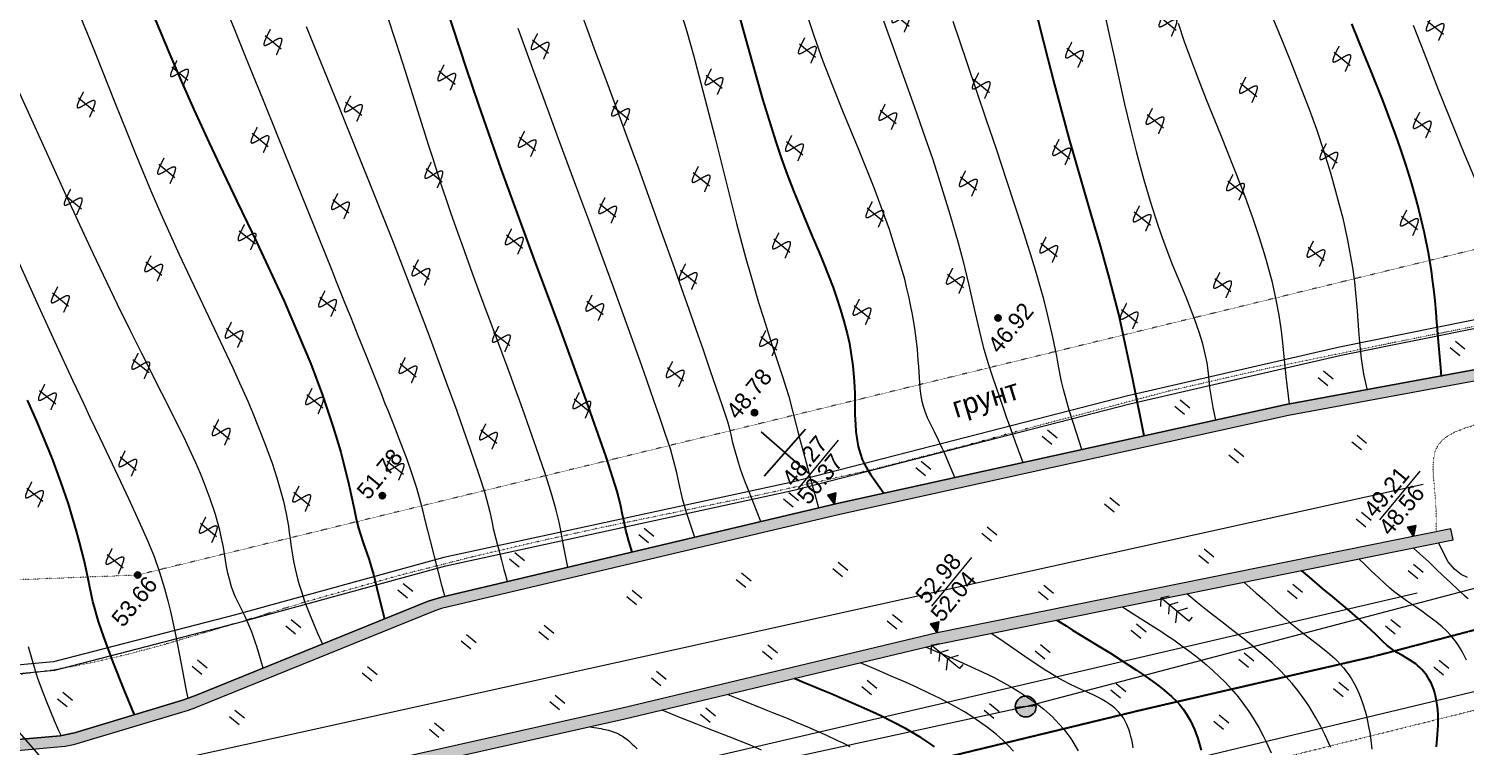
# Model space of a CAD drawing. Header units: millimetres. Extents: x -2893842 to -949497, y -1203244 to 262218.
# Drawn here: x -2134895 to -2066059, y -775716 to -741311 of the extents above; entities that cross this region are included whole.
import ezdxf

# ---------------------------------------------------------------- set-up
doc = ezdxf.new("R2010")
doc.units = ezdxf.units.MM
doc.linetypes.add('g5_05x2', pattern=[3.5, 2.5, -1])
doc.linetypes.add('g5_366', pattern=[0.85, 0.1, -0.75])
doc.layers.get('0').update_dxf_attribs({"lineweight": 5})
for name, color, linetype in [('!!!_ Размеры', 7, 'Continuous'), ('02_сетка', 253, 'Continuous'), ('06_Инженерно-технические сооружения', 253, 'Continuous'), ('07_Объекты электропередачи', 253, 'Continuous'), ('10_Границы покрытий и угодий', 253, 'Continuous'), ('12_Рельеф', 253, 'Continuous'), ('13_Растительность', 253, 'Continuous'), ('19_Горизонтали', 253, 'Continuous'), ('35_Телефон', 253, 'Continuous'), ('37_Кабель низкого напряжения', 253, 'Continuous'), ('38_Кабели высокого напряжения', 253, 'Continuous'), ('44_Крышки колодцев', 253, 'Continuous'), ('61_Отметки высоты поверхности', 253, 'Continuous')]:
    doc.layers.add(name, color=color, linetype=linetype)
doc.styles.add('LIKE17', font='d431.shx')
doc.styles.add('LIKE36', font='pragmai.shx')
doc.linetypes.add('g5_119_1', pattern='A,4,-1,[31,GUGK_2005.shx,S=0.1,R=0,X=0,Y=0],0.35,[31,GUGK_2005.shx,S=0.08,R=0,X=0,Y=0],3.3,[31,GUGK_2005.shx,S=0.08,R=180,X=0,Y=0],0.35,[31,GUGK_2005.shx,S=0.1,R=180,X=0,Y=0],-1', length=10)
doc.linetypes.add('g5_119_3', pattern='A,4,-1,[31,GUGK_2005.shx,S=0.1,R=0,X=0,Y=0],4,[31,GUGK_2005.shx,S=0.1,R=180,X=0,Y=0],-1', length=10)
doc.linetypes.add('g5_133_t', pattern='A,2,[27,GUGK_2005.shx,S=0.4,R=0,X=0,Y=0],2,-1', length=5)
doc.linetypes.add('g5_280_1', pattern='A,0.001,[21,GUGK_2005.shx,S=1,R=180,X=0,Y=0],2', length=2.001)
doc.linetypes.add('g5_332', pattern='A,0.001,[18,GUGK_2005.shx,S=10,R=180,X=0,Y=0],0.5', length=0.501)
doc.linetypes.add('g5_386_1', pattern='A,0,-0.75,[39,GUGK_2005.shx,S=0.5,R=0,X=0.55,Y=0],-0.75', length=1.5)

# ---------------------------------------------------------------- blocks, each defined once
blk = doc.blocks.new('BL_333')
at = {"color": 0}
for p, q in [((0, -3), (0, 3)), ((-3, 0), (3, 0))]:
    blk.add_line(p, q, dxfattribs=at)
blk = doc.blocks.new('g5_117')
h = blk.add_hatch(color=255)
h.paths.add_polyline_path([(-0.299, 0.352), (0.352, -0.299, 0.177899), (0.463, 0, 0.639215)])
h.paths.add_polyline_path([(-0.352, 0.299, 0.177899), (-0.463, 0, 0.639215), (0.299, -0.352)])
at = {"color": 0}
blk.add_lwpolyline([(0.354, -0.354), (-0.354, 0.354)], dxfattribs=at)
blk.add_circle((0, 0), 0.5, dxfattribs=at)
blk = doc.blocks.new('g5_388_2')
at = {"color": 0, "lineweight": 20}
for points in [[(0, 1.75), (-0.324, 1.503)], [(0, 1.75), (0.324, 1.503)], [(0, 0), (0, 1.75)], [(0, 0.751), (-0.465, 0.443)], [(0, 1.221), (-0.365, 0.973)], [(0, 1.221), (0.365, 0.973)], [(0, 0.751), (0.465, 0.443)], [(0.25, 0), (0, 0)]]:
    blk.add_lwpolyline(points, dxfattribs=at)
blk = doc.blocks.new('g5_401')
at = {"color": 0, "lineweight": 20}
for points in [[(-0.2, 0), (-0.2, 0.6)], [(0.2, 0), (0.2, 0.6)]]:
    blk.add_lwpolyline(points, dxfattribs=at)
blk = doc.blocks.new('g5_411')
at = {"color": 0, "linetype": 'Continuous', "lineweight": 15}
for points in [[(0.375, 1), (0.365, 0.998), (0.355, 0.996), (0.346, 0.994), (0.336, 0.991), (0.326, 0.989), (0.316, 0.987), (0.307, 0.985), (0.297, 0.983), (0.287, 0.981), (0.277, 0.979), (0.268, 0.976), (0.258, 0.974), (0.248, 0.972), (0.238, 0.97), (0.228, 0.968), (0.219, 0.966), (0.209, 0.963), (0.199, 0.961), (0.189, 0.959), (0.18, 0.957), (0.17, 0.955), (0.16, 0.952), (0.15, 0.95), (0.141, 0.948), (0.131, 0.946), (0.121, 0.943), (0.111, 0.941), (0.102, 0.939), (0.092, 0.937), (0.082, 0.934), (0.073, 0.932), (0.063, 0.93), (0.053, 0.927), (0.043, 0.925), (0.034, 0.923), (0.024, 0.92), (0.014, 0.918), (0.005, 0.915), (-0.005, 0.913), (-0.015, 0.911), (-0.025, 0.908), (-0.034, 0.906), (-0.044, 0.903), (-0.054, 0.901), (-0.063, 0.898), (-0.073, 0.895), (-0.083, 0.893), (-0.092, 0.89), (-0.102, 0.887), (-0.111, 0.885), (-0.121, 0.882), (-0.131, 0.879), (-0.14, 0.876), (-0.15, 0.873), (-0.159, 0.87), (-0.169, 0.867), (-0.178, 0.864), (-0.188, 0.861), (-0.197, 0.858), (-0.207, 0.855), (-0.216, 0.852), (-0.226, 0.849), (-0.235, 0.845), (-0.245, 0.842), (-0.254, 0.838), (-0.263, 0.834), (-0.272, 0.831), (-0.282, 0.827), (-0.291, 0.823), (-0.3, 0.818), (-0.309, 0.814), (-0.318, 0.809), (-0.327, 0.805), (-0.335, 0.799), (-0.344, 0.794), (-0.352, 0.788), (-0.36, 0.782), (-0.367, 0.775), (-0.374, 0.768), (-0.379, 0.76), (-0.383, 0.75), (-0.385, 0.741), (-0.384, 0.731), (-0.38, 0.721), (-0.375, 0.713), (-0.369, 0.705), (-0.361, 0.698), (-0.354, 0.692), (-0.346, 0.686), (-0.337, 0.681), (-0.329, 0.675), (-0.32, 0.67), (-0.312, 0.665), (-0.303, 0.661), (-0.294, 0.656), (-0.285, 0.652), (-0.276, 0.647), (-0.267, 0.643), (-0.258, 0.639), (-0.249, 0.635), (-0.239, 0.631), (-0.23, 0.627), (-0.221, 0.623), (-0.212, 0.619), (-0.202, 0.616), (-0.193, 0.612), (-0.184, 0.608), (-0.174, 0.605), (-0.165, 0.601), (-0.156, 0.597), (-0.146, 0.594), (-0.137, 0.59), (-0.128, 0.587), (-0.118, 0.584), (-0.109, 0.58), (-0.099, 0.577), (-0.09, 0.573), (-0.081, 0.57), (-0.071, 0.567), (-0.062, 0.563), (-0.052, 0.56), (-0.043, 0.556), (-0.034, 0.553), (-0.024, 0.55), (-0.015, 0.546), (-0.005, 0.543), (0.004, 0.54), (0.013, 0.536), (0.023, 0.533), (0.032, 0.53), (0.042, 0.526), (0.051, 0.523), (0.061, 0.519), (0.07, 0.516), (0.079, 0.513), (0.089, 0.509), (0.098, 0.506), (0.108, 0.502), (0.117, 0.499), (0.126, 0.495), (0.136, 0.492), (0.145, 0.488), (0.154, 0.485), (0.164, 0.481), (0.173, 0.477), (0.182, 0.474), (0.191, 0.47), (0.201, 0.466), (0.21, 0.462), (0.219, 0.458), (0.228, 0.454), (0.238, 0.45), (0.247, 0.446), (0.256, 0.442), (0.265, 0.438), (0.274, 0.433), (0.283, 0.429), (0.292, 0.425), (0.301, 0.42), (0.309, 0.415), (0.318, 0.41), (0.327, 0.405), (0.335, 0.4), (0.343, 0.394), (0.351, 0.388), (0.359, 0.382), (0.367, 0.375), (0.374, 0.368), (0.38, 0.36), (0.385, 0.352), (0.39, 0.343), (0.392, 0.333), (0.392, 0.323), (0.391, 0.313), (0.387, 0.304), (0.382, 0.295), (0.377, 0.287), (0.37, 0.279), (0.363, 0.272), (0.356, 0.266), (0.348, 0.259), (0.34, 0.253), (0.332, 0.248), (0.323, 0.242), (0.315, 0.237), (0.306, 0.232), (0.298, 0.227), (0.289, 0.222), (0.28, 0.217), (0.271, 0.213), (0.262, 0.208), (0.253, 0.204), (0.244, 0.2), (0.235, 0.196), (0.226, 0.192), (0.217, 0.188), (0.207, 0.184), (0.198, 0.18), (0.189, 0.176), (0.179, 0.173), (0.17, 0.169), (0.161, 0.165), (0.151, 0.162), (0.142, 0.158), (0.133, 0.155), (0.123, 0.151), (0.114, 0.148), (0.105, 0.145), (0.095, 0.141), (0.086, 0.138), (0.076, 0.135), (0.067, 0.132), (0.057, 0.129), (0.048, 0.125), (0.038, 0.122), (0.029, 0.119), (0.019, 0.116), (0.01, 0.113), (0, 0.11), (-0.009, 0.107), (-0.019, 0.104), (-0.028, 0.101), (-0.038, 0.098), (-0.048, 0.095), (-0.057, 0.092), (-0.067, 0.089), (-0.076, 0.086), (-0.086, 0.083), (-0.095, 0.08), (-0.105, 0.078), (-0.115, 0.075), (-0.124, 0.072), (-0.134, 0.069), (-0.143, 0.066), (-0.153, 0.063), (-0.162, 0.061), (-0.172, 0.058), (-0.182, 0.055), (-0.191, 0.052), (-0.201, 0.049), (-0.21, 0.047), (-0.22, 0.044), (-0.23, 0.041), (-0.239, 0.038), (-0.249, 0.036), (-0.259, 0.033), (-0.268, 0.03), (-0.278, 0.027), (-0.287, 0.025), (-0.297, 0.022), (-0.307, 0.019), (-0.316, 0.017), (-0.326, 0.014), (-0.336, 0.011), (-0.345, 0.008), (-0.355, 0.006), (-0.364, 0.003), (-0.374, 0), (-0.375, 0)], [(0, 1), (0, 0)]]:
    blk.add_lwpolyline(points, dxfattribs=at)
blk = doc.blocks.new('g5_330a')
blk.add_hatch(color=0).paths.add_polyline_path([(0, 0), (-0.2, 0.5), (0.2, 0.5)])
at = {"color": 0}
blk.add_lwpolyline([(0, 0), (-0.2, 0.5), (0.2, 0.5)], close=True, dxfattribs=at)
blk = doc.blocks.new('g5_330')
blk.add_hatch(color=0).paths.add_polyline_path([(-0.15, 0, 1), (0.15, 0, 1)])
at = {"color": 0}
blk.add_circle((0, 0), 0.15, dxfattribs=at)
blk = doc.blocks.new('Топо_07.04.17')
at = {"layer": '06_Инженерно-технические сооружения', "linetype": 'Continuous', "lineweight": 20}
for points in [[(-295419, -630625), (-295147, -630158), (-290277, -632990), (-289933, -633144), (-284833, -634750), (-284407, -634828), (-278695, -634968), (-277995, -634912), (-272718, -633949), (-272115, -633810), (-260439, -630552), (-259791, -630423), (-240439, -628100), (-218525, -625815), (-164759, -622047), (-135083, -620544), (-130245, -620552), (-130246, -621092), (-135069, -621084), (-164726, -622586), (-218478, -626353), (-240379, -628637), (-259844, -630973), (-260174, -631039), (-272139, -634377), (-272456, -634450), (-278100, -635480), (-278520, -635512), (-284544, -635365), (-284833, -635316), (-290110, -633655), (-290498, -633486)], [(-277798, -639501), (-277740, -640038), (-251719, -637218), (-236328, -635343), (-211308, -633164), (-211354, -632626), (-236384, -634805), (-251781, -636682)]]:
    blk.add_hatch(color=7, dxfattribs=at).paths.add_polyline_path(points)
at = {"layer": '02_сетка', "color": 3, "linetype": 'Continuous'}
for p, q in [((-241651, -626504), (-243667, -624282)), ((-243770, -626401), (-241548, -624385))]:
    blk.add_line(p, q, dxfattribs=at)
at = {"layer": '06_Инженерно-технические сооружения', "color": 7, "linetype": 'Continuous', "lineweight": 20}
for points in [[(-284407, -634828), (-278695, -634968), (-277995, -634912), (-272718, -633949), (-272115, -633810), (-260439, -630552), (-259791, -630423), (-240439, -628100), (-218525, -625815), (-164759, -622047), (-135083, -620544)], [(-135069, -621084), (-164726, -622586), (-218478, -626353), (-240379, -628637), (-259844, -630973), (-260174, -631039), (-272139, -634377), (-272456, -634450), (-278100, -635480), (-278520, -635512), (-284544, -635365)], [(-242208, -627182), (-240038, -625089)], [(-214684, -631803), (-212514, -629709)], [(-236485, -633499), (-234316, -631405)]]:
    blk.add_lwpolyline(points, dxfattribs=at)
at = {"layer": '06_Инженерно-технические сооружения', "color": 7, "linetype": 'g5_280_1', "lineweight": 20}
for points in [[(-130245, -620552), (-135083, -620544), (-164759, -622047), (-218525, -625815), (-240439, -628100), (-259791, -630423), (-260439, -630552), (-272115, -633810), (-272718, -633949), (-277995, -634912), (-278695, -634968), (-284407, -634828), (-284833, -634750), (-289933, -633144), (-290277, -632990), (-295147, -630158)], [(-211354, -632626), (-236384, -634805), (-251781, -636682), (-277798, -639501)]]:
    blk.add_lwpolyline(points, dxfattribs=at)
at = {"layer": '06_Инженерно-технические сооружения', "color": 7, "linetype": 'Continuous', "lineweight": 20}
blk.add_lwpolyline([(-277798, -639501), (-277740, -640038), (-251719, -637218), (-236328, -635343), (-211308, -633164), (-211354, -632626), (-236384, -634805), (-251781, -636682)], close=True, dxfattribs=at)
at = {"layer": '07_Объекты электропередачи', "color": 7, "linetype": 'Continuous', "lineweight": 20}
blk.add_lwpolyline([(-262243, -733005), (-261671, -662224), (-414519, -439250), (-568480, -181191), (-580494, -155079)], dxfattribs=at)
at = {"layer": '10_Границы покрытий и угодий', "color": 7, "linetype": 'g5_366', "lineweight": 20}
blk.add_lwpolyline([(-274139, -627733), (-288936, -626643), (-306647, -610479), (-346751, -565770), (-108476, -579342), (-99162, -592075), (-100786, -616211), (-208446, -619410)], close=True, dxfattribs=at)
for points in [[(-274000, -652854), (-273793, -652131), (-273540, -651368), (-273409, -651033), (-273245, -650664), (-273067, -650314), (-272934, -650085), (-272745, -649807), (-272649, -649685), (-272506, -649528), (-272386, -649417), (-272273, -649328), (-272146, -649245), (-272004, -649173), (-271899, -649131), (-271748, -649083), (-271714, -649074), (-271524, -649032), (-270899, -648939), (-269336, -648739), (-254823, -647000), (-232827, -644207), (-211936, -641485), (-199354, -639820)], [(-208079, -623017), (-212999, -623432), (-219204, -623987), (-224004, -624530), (-230608, -625502), (-233989, -626029), (-238569, -626675), (-243722, -627237), (-246859, -627525), (-251909, -627987), (-255145, -628324), (-258206, -628688), (-261753, -629175), (-266314, -629923), (-270166, -630646), (-273453, -631223), (-275012, -631451), (-276421, -631620), (-277719, -631736), (-278868, -631802), (-280224, -631829)], [(-212076, -632689), (-212020, -632247), (-211960, -631661), (-211931, -631132), (-211920, -630712), (-211905, -630173), (-211882, -629751), (-211840, -629399), (-211758, -629043), (-211714, -628915), (-211648, -628770), (-211504, -628554), (-211330, -628382), (-211054, -628201), (-210675, -628040), (-210185, -627904), (-209543, -627779)]]:
    blk.add_lwpolyline(points, dxfattribs=at)
at = {"layer": '10_Границы покрытий и угодий', "color": 7, "linetype": 'g5_05x2', "lineweight": 30}
blk.add_lwpolyline([(-277715, -649424), (-276908, -648638), (-276203, -647971), (-275711, -647533), (-275251, -647152), (-274773, -646788), (-274161, -646373), (-273673, -646087), (-272855, -645689), (-272030, -645371), (-271232, -645120), (-270253, -644867), (-269668, -644736), (-268251, -644465), (-266850, -644249), (-264390, -643974), (-252619, -643250), (-238434, -640999), (-226930, -639556), (-215812, -638289), (-207814, -637130)], dxfattribs=at)
at = {"layer": '12_Рельеф', "color": 7, "linetype": 'g5_332', "lineweight": 20}
blk.add_lwpolyline([(-210828, -635034), (-211108, -634856), (-211409, -634569), (-211661, -634185), (-212028, -633227)], dxfattribs=at)
at = {"layer": '13_Растительность', "color": 7, "linetype": 'g5_386_1', "lineweight": 20}
for points in [[(-272932, -648151), (-248883, -645148), (-158968, -634074), (-107894, -627365)], [(-278346, -637259), (-212437, -630337)], [(-213316, -635512), (-274741, -642645)]]:
    blk.add_lwpolyline(points, dxfattribs=at)
at = {"layer": '19_Горизонтали', "color": 42, "linetype": 'Continuous', "lineweight": 20}
for points in [[(-278650, -634964), (-278724, -634725), (-278875, -634233), (-279161, -633246), (-279316, -632651), (-279449, -632077), (-279517, -631748), (-279600, -631293), (-279655, -630953), (-279712, -630558)], [(-278768, -610126), (-277403, -614384), (-277143, -615183), (-276624, -616761), (-276167, -618132), (-275791, -619249), (-275551, -619957), (-275200, -620982), (-274859, -621970), (-274536, -622906), (-274157, -624027), (-273784, -625166), (-273481, -626140), (-273255, -626940), (-273072, -627708), (-272925, -628518), (-272838, -629115), (-272771, -629637), (-272698, -630307), (-272646, -630857), (-272514, -632529), (-272456, -633334), (-272416, -633879)], [(-268653, -632844), (-268762, -632221), (-268847, -631782), (-268875, -631647), (-268907, -631495), (-268940, -631351), (-268974, -631204), (-269020, -631023), (-269118, -630666), (-269201, -630397), (-269247, -630259), (-269344, -629989), (-269459, -629681), (-269578, -629347), (-269624, -629202), (-269687, -628979), (-269727, -628804), (-269791, -628427), (-269825, -628122), (-269850, -627806), (-269868, -627499), (-269903, -626870), (-269948, -626367), (-269986, -626041), (-270047, -625622), (-270107, -625267), (-270265, -624492), (-270462, -623701), (-270592, -623233), (-270752, -622703), (-270989, -621975), (-271176, -621433), (-272002, -619198), (-272742, -617203), (-273167, -616028), (-273625, -614738), (-274512, -612169), (-274996, -610734), (-275202, -610115), (-275546, -609078), (-275778, -608372), (-276482, -606208), (-277382, -603413)], [(-274026, -600191), (-273614, -601642), (-273340, -602628), (-272666, -605093), (-272283, -606486), (-271980, -607571), (-271423, -609502), (-271075, -610656), (-270752, -611690), (-270438, -612656), (-270021, -613896), (-269781, -614597), (-269147, -616433), (-268832, -617351), (-268488, -618376), (-268242, -619130), (-267955, -620043), (-267773, -620649), (-267361, -622145), (-267129, -623121), (-266979, -623856), (-266880, -624428), (-266798, -625000), (-266732, -625621), (-266694, -626216), (-266685, -626529), (-266680, -626828), (-266676, -627099), (-266659, -627622), (-266634, -627997), (-266606, -628291), (-266573, -628564), (-266532, -628848), (-266487, -629110), (-266440, -629357), (-266314, -629923), (-266165, -630501), (-266000, -631080), (-265881, -631477), (-265709, -632022)], [(-259624, -630403), (-259691, -629918), (-259796, -629157), (-260000, -627677), (-260141, -626670), (-260201, -626245), (-260299, -625572), (-260377, -625097), (-260534, -624308), (-260681, -623677), (-260788, -623253), (-260968, -622571), (-261053, -622257), (-261325, -621252), (-261417, -620909), (-261563, -620372), (-262106, -618376), (-262337, -617533), (-262585, -616625), (-262759, -615991), (-263077, -614834), (-263230, -614279), (-264457, -609842), (-265086, -607581), (-265606, -605712), (-265919, -604590), (-266217, -603522), (-266566, -602273), (-267208, -599974)], [(-263139, -602501), (-262038, -606458), (-260806, -610927), (-260177, -613259), (-259757, -614845), (-259232, -616869), (-258968, -617906), (-258400, -620203), (-258058, -621637), (-257838, -622581), (-257633, -623485), (-257348, -624779), (-257160, -625693), (-257023, -626622), (-256976, -627157), (-256950, -627427), (-256896, -627881), (-256772, -628745), (-256735, -628981), (-256664, -629440), (-256621, -629720), (-256575, -630037)], [(-253609, -629681), (-253671, -628862), (-253710, -628364), (-253733, -628071), (-253761, -627736), (-253786, -627486), (-253860, -626894), (-253903, -626602), (-253978, -626148), (-254057, -625721), (-254184, -625091), (-254454, -623850), (-254831, -622210), (-255009, -621463), (-255151, -620875), (-255275, -620365), (-255397, -619868), (-255624, -618952), (-255879, -617927), (-256000, -617440), (-256174, -616738), (-256558, -615169), (-256816, -614094), (-257037, -613148), (-257261, -612160), (-257640, -610397), (-257822, -609504), (-257953, -608850), (-258667, -605194), (-258942, -603805), (-259219, -602454)], [(-253073, -603739), (-252599, -605735), (-252110, -607753), (-251752, -609211), (-251182, -611517), (-250688, -613511), (-250234, -615361), (-249895, -616751), (-249069, -620230), (-248863, -621124), (-248611, -622235), (-248467, -622884), (-248261, -623827), (-248103, -624579), (-248103, -624579), (-247932, -625695), (-247884, -626237), (-247788, -627019), (-247683, -627642), (-247547, -628334), (-247422, -628938)], [(-244172, -628548), (-244428, -627618), (-244640, -626816), (-244692, -626614), (-244787, -626219), (-244862, -625886), (-244940, -625506), (-245011, -625103), (-245075, -624651), (-245117, -624246), (-245154, -623910), (-245209, -623615), (-245292, -623228), (-245376, -622833), (-245762, -621060), (-246004, -619969), (-246201, -619093), (-246372, -618336), (-246747, -616703), (-246955, -615809), (-247332, -614207), (-247594, -613103), (-247903, -611811), (-248092, -611027), (-248437, -609605), (-249123, -606801), (-249543, -605095), (-249748, -604264), (-250114, -602782)], [(-245429, -602762), (-245052, -604806), (-244864, -605959), (-244712, -606958), (-244291, -609976), (-244048, -611802), (-243900, -612908), (-243718, -614216), (-243575, -615199), (-243463, -615930), (-243327, -616778), (-243099, -618094), (-242954, -618864), (-242799, -619639), (-242676, -620221), (-242343, -621800), (-242250, -622283), (-242171, -622739), (-242058, -623510), (-241882, -624779), (-241738, -625737), (-241625, -626474), (-241530, -627088), (-241423, -627783), (-241356, -628210)], [(-234707, -627502), (-234921, -626747), (-235065, -626271), (-235131, -626062), (-235277, -625623), (-235412, -625243), (-235509, -624980), (-235627, -624647), (-235673, -624506), (-235759, -624189), (-235807, -623938), (-235838, -623700), (-235858, -623420), (-235865, -623068), (-235820, -622010), (-235805, -621728), (-235788, -621196), (-235785, -620794), (-235797, -620185), (-235827, -619585), (-235877, -618947), (-235903, -618684), (-235963, -618163), (-236015, -617781), (-236469, -615327), (-236979, -613258), (-237492, -611407), (-238053, -609438), (-238407, -608151), (-238724, -606922), (-238998, -605751), (-239248, -604557)], [(-235627, -605360), (-235299, -606728), (-234970, -608109), (-234613, -609632), (-234269, -611154), (-234046, -612185), (-233854, -613117), (-233511, -614924), (-233273, -616343), (-233149, -617180), (-232988, -618414), (-232939, -618844), (-232842, -619776), (-232749, -620608), (-232637, -621426), (-232501, -622196), (-232357, -622904), (-232032, -624392), (-231920, -624882), (-231786, -625463), (-231630, -626131), (-231540, -626513), (-231388, -627156)], [(-228501, -626855), (-228758, -625566), (-228883, -624905), (-228974, -624368), (-229045, -623889), (-229095, -623500), (-229157, -622842), (-229181, -622458), (-229193, -622267), (-229267, -621344), (-229399, -620211), (-229504, -619477), (-229604, -618852), (-229713, -618218), (-229781, -617843), (-229893, -617244), (-229981, -616787), (-230125, -616056), (-230615, -613649), (-230946, -612079), (-231264, -610592), (-231549, -609278), (-231879, -607763), (-232316, -605765)], [(-225162, -605189), (-224960, -607154), (-224844, -608311), (-224597, -610636), (-224462, -611762), (-224305, -612943), (-224090, -614343), (-223905, -615395), (-223669, -616566), (-223477, -617409), (-223182, -618561), (-222962, -619339), (-222730, -620142), (-222442, -621216), (-222283, -621926), (-222196, -622403), (-222113, -623033), (-222084, -623390), (-222069, -623893), (-222069, -623893), (-222081, -624582), (-222078, -624874), (-222078, -624874), (-222039, -625558), (-222039, -625558), (-221977, -626175)], [(-218360, -625804), (-218381, -624475), (-218359, -623490), (-218347, -622707), (-218351, -622271), (-218380, -621523), (-218428, -620853), (-218528, -619926), (-218695, -618797), (-218793, -618246), (-218904, -617675), (-219097, -616779), (-219347, -615732), (-219491, -615168), (-220189, -612606), (-220676, -610856), (-220929, -609918), (-221207, -608827), (-221409, -607975), (-221602, -607083)], [(-217198, -606936), (-216722, -608578), (-216431, -609615), (-216089, -610886), (-215842, -611860), (-215605, -612862), (-215367, -613957), (-215163, -615015), (-214829, -617231), (-214718, -618306), (-214635, -619634), (-214617, -620329), (-214635, -621737), (-214677, -622674), (-214694, -623065), (-214705, -623406), (-214712, -624016), (-214682, -624782), (-214599, -625555)], [(-207490, -625083), (-207456, -624695), (-207417, -624379), (-207344, -623965), (-207195, -623354), (-207100, -622935), (-207050, -622616), (-207014, -622188), (-207008, -621779), (-207042, -621208), (-207129, -620546), (-207193, -620190), (-207318, -619601), (-207373, -619370), (-207801, -617792), (-207999, -617130), (-208344, -615983), (-208531, -615348), (-208692, -614793), (-208995, -613731), (-209405, -612255), (-209574, -611633), (-210051, -609840), (-210414, -608442)], [(-211325, -638970), (-211404, -638733), (-211482, -638532), (-211626, -638221), (-211752, -637991), (-211824, -637874), (-211922, -637726), (-212132, -637447), (-212309, -637240), (-212555, -636978), (-212714, -636821), (-212990, -636564), (-213190, -636388), (-213462, -636154), (-213866, -635805), (-214191, -635508), (-214406, -635296), (-214579, -635115), (-214816, -634856), (-215061, -634573), (-215214, -634392), (-215381, -634190), (-215491, -634056), (-215680, -633824), (-215894, -633563)], [(-213247, -633333), (-212573, -634098), (-212286, -634442), (-211964, -634831), (-211669, -635184), (-211341, -635565), (-211083, -635853), (-210910, -636038)], [(-227414, -634567), (-226908, -634973), (-226347, -635423), (-226031, -635679), (-225770, -635893), (-225469, -636146), (-225154, -636417), (-224792, -636740), (-224456, -637053), (-224080, -637421), (-223734, -637779), (-223453, -638089), (-223191, -638397), (-222940, -638711), (-222674, -639071), (-222399, -639483), (-222204, -639804), (-221965, -640235), (-221819, -640527), (-221580, -641056), (-221415, -641469), (-221308, -641764), (-221126, -642330)], [(-218257, -642395), (-218346, -642105), (-218460, -641765), (-218616, -641340), (-218816, -640856), (-219002, -640453), (-219081, -640294), (-219261, -639951), (-219526, -639495), (-219753, -639140), (-220014, -638768), (-220271, -638432), (-220590, -638046), (-220947, -637645), (-221204, -637370), (-221499, -637066), (-221731, -636831), (-222421, -636157), (-222769, -635821), (-223133, -635468), (-223461, -635145), (-223753, -634851), (-224285, -634294)], [(-221504, -634052), (-220979, -634628), (-220820, -634804), (-220595, -635054), (-220163, -635531), (-219842, -635880), (-219707, -636025), (-219511, -636231), (-219302, -636449), (-219139, -636615), (-218746, -637002), (-218577, -637164), (-218450, -637285), (-218324, -637405), (-218112, -637612), (-217882, -637845), (-217682, -638061), (-217580, -638180), (-217465, -638320), (-217354, -638465), (-217220, -638660), (-217081, -638887), (-217008, -639019), (-216906, -639224), (-216753, -639587), (-216667, -639832), (-216571, -640159), (-216485, -640528), (-216436, -640794), (-216403, -641012), (-216373, -641247), (-216335, -641680), (-216318, -641972), (-216309, -642256), (-216306, -642698)], [(-227663, -641347), (-227677, -641109), (-227692, -640950), (-227711, -640785), (-227741, -640595), (-227765, -640476), (-227816, -640273), (-227839, -640194), (-227913, -639990), (-227971, -639864), (-228096, -639645), (-228172, -639537), (-228249, -639440), (-228330, -639349), (-228410, -639267), (-228555, -639132), (-228743, -638978), (-228918, -638850), (-229052, -638757), (-229255, -638625), (-229583, -638424), (-229797, -638295), (-230342, -637958), (-230625, -637767), (-230919, -637556), (-231225, -637324), (-231476, -637126), (-231812, -636849), (-232142, -636566), (-232519, -636236), (-233010, -635804), (-233435, -635435), (-233807, -635123)], [(-233380, -640850), (-233614, -640538), (-233836, -640269), (-234108, -639966), (-234487, -639587), (-234841, -639265), (-235131, -639019), (-235513, -638716), (-235873, -638448), (-236593, -637950), (-237095, -637627), (-237594, -637320), (-238159, -636984), (-238694, -636675), (-239046, -636474), (-239490, -636223), (-239881, -636002), (-240209, -635816)], [(-236985, -635423), (-236553, -635667), (-235941, -636015), (-235467, -636287), (-234449, -636898), (-233913, -637243), (-233347, -637632), (-233098, -637815), (-232712, -638113), (-232241, -638513), (-231918, -638815), (-231718, -639018), (-231589, -639157), (-231350, -639432), (-231229, -639581), (-231048, -639823), (-230894, -640048), (-230747, -640285), (-230594, -640560), (-230305, -641183)], [(-246671, -636603), (-245997, -636975), (-245510, -637241), (-245234, -637390), (-244878, -637583), (-244657, -637702), (-244259, -637918), (-243958, -638082), (-243573, -638294), (-243238, -638481), (-242985, -638624), (-242691, -638793), (-242419, -638953), (-242206, -639080), (-241699, -639391), (-241433, -639560), (-241151, -639744)], [(-253412, -637402), (-253218, -637457), (-253091, -637494), (-252998, -637521), (-252900, -637552), (-252814, -637579), (-252708, -637616), (-252561, -637670), (-252420, -637729), (-252288, -637792), (-252203, -637838), (-252097, -637900), (-252009, -637959), (-251914, -638031), (-251811, -638121), (-251664, -638268), (-251606, -638332), (-251502, -638453), (-251404, -638570), (-251287, -638709)], [(-245372, -639436), (-245924, -639131), (-246845, -638636), (-247861, -638099), (-248320, -637855), (-249096, -637438), (-249885, -636995)]]:
    blk.add_lwpolyline(points, dxfattribs=at)
at = {"layer": '19_Горизонтали', "color": 42, "linetype": 'Continuous', "lineweight": 30}
for points in [[(-225463, -626539), (-225687, -623796), (-226004, -620600), (-226252, -618850), (-226510, -617254), (-226768, -615751), (-227417, -612009), (-227859, -609092), (-227859, -609092), (-227997, -608077), (-228217, -606404), (-228401, -605000), (-228542, -603968), (-228781, -602329), (-228781, -602329), (-229118, -600308), (-229398, -598873), (-229587, -598015), (-229799, -597134), (-230032, -596254), (-230411, -594988), (-231014, -593290), (-231387, -592391)], [(-213362, -608029), (-212947, -609502), (-212711, -610347), (-212295, -611883), (-211860, -613622), (-211721, -614232), (-211541, -615076), (-211389, -615862), (-211241, -616726), (-211157, -617291), (-211026, -618374), (-210945, -619336), (-210903, -620219), (-210896, -620511), (-210892, -621231), (-210897, -621667), (-210910, -622219), (-210924, -622706), (-210959, -623813), (-210983, -624882), (-210990, -625315)], [(-242695, -602898), (-242294, -605455), (-241809, -608429), (-241809, -608429), (-241408, -610541), (-241226, -611383), (-241043, -612161), (-240835, -612976), (-240481, -614232), (-240195, -615196), (-239936, -616074), (-239784, -616606), (-239472, -617793), (-239345, -618340), (-239231, -618891), (-239133, -619447), (-239047, -620057), (-238996, -620546), (-238946, -621632), (-238967, -622369), (-238987, -622661), (-239011, -622930), (-239043, -623251), (-239112, -623953), (-239147, -624442), (-239158, -624772), (-239151, -625209), (-239128, -625491), (-239068, -625880), (-239007, -626134), (-238952, -626308), (-238870, -626524), (-238800, -626678), (-238678, -626918), (-238480, -627274), (-238165, -627863)], [(-270440, -600837), (-269787, -603103), (-269406, -604380), (-268947, -605850), (-268397, -607520), (-268005, -608669), (-267384, -610454), (-267009, -611529), (-266674, -612497), (-265682, -615469), (-264754, -618611), (-264363, -620166), (-264023, -621744), (-263803, -622969), (-263583, -624560), (-263471, -625740), (-263420, -626307), (-263369, -626695), (-263322, -626948), (-263218, -627414), (-263038, -628204), (-262975, -628538), (-262904, -628979), (-262857, -629306), (-262811, -629649), (-262615, -631159)], [(-250468, -629304), (-250572, -628775), (-250652, -628227), (-250697, -627744), (-250718, -627480), (-250758, -627053), (-250808, -626650), (-250854, -626337), (-251181, -624633), (-251880, -621586), (-252682, -618274), (-253132, -616455), (-253517, -614903), (-253975, -613047), (-254171, -612245), (-254629, -610339), (-255355, -607172), (-255741, -605372), (-256154, -603362), (-256471, -601821), (-256996, -599377), (-257347, -597878), (-257348, -597872)], [(-275040, -634373), (-275390, -633120), (-275767, -631755), (-276079, -630493), (-276242, -629733), (-276411, -628751), (-276483, -628051), (-276524, -627557), (-276607, -626730), (-276719, -625856), (-276802, -625312), (-277048, -623957), (-277282, -622875), (-277550, -621789), (-277772, -620970), (-278100, -619851), (-278432, -618801)], [(-213226, -642933), (-213100, -642342), (-213027, -641903), (-212971, -641379), (-212958, -641030), (-212965, -640739), (-212988, -640489), (-213017, -640299), (-213039, -640185), (-213081, -640018), (-213134, -639849), (-213186, -639711), (-213239, -639591), (-213298, -639475), (-213411, -639286), (-213496, -639168), (-213589, -639053), (-213665, -638968), (-213764, -638868), (-213828, -638809), (-214037, -638636), (-214188, -638521), (-214350, -638401), (-214595, -638216), (-214789, -638057), (-214910, -637948), (-215019, -637838), (-215199, -637631), (-215332, -637467), (-215507, -637254), (-215907, -636785), (-216273, -636374), (-216626, -635989), (-217343, -635230), (-217789, -634764), (-218357, -634166), (-218694, -633807)], [(-230610, -634845), (-230201, -635172), (-229913, -635401), (-229242, -635927), (-228750, -636313), (-228243, -636714), (-227769, -637095), (-227092, -637657), (-226825, -637886), (-226679, -638013), (-226278, -638372), (-226096, -638541), (-225878, -638753), (-225559, -639095), (-225334, -639374), (-225212, -639549), (-225071, -639778), (-224942, -640021), (-224794, -640356), (-224646, -640790), (-224532, -641249), (-224438, -641823)], [(-237117, -640213), (-237284, -640066), (-237721, -639704), (-238401, -639194), (-239009, -638777), (-239504, -638458), (-239870, -638232), (-240518, -637847), (-241342, -637376), (-241760, -637143), (-242133, -636936), (-242682, -636632), (-242986, -636463), (-243437, -636209)]]:
    blk.add_lwpolyline(points, dxfattribs=at)
at = {"layer": '35_Телефон', "color": 6, "linetype": 'g5_133_t', "lineweight": 20}
blk.add_lwpolyline([(-377055, -701964), (-375452, -700574), (-369140, -699300), (-363097, -686511), (-353810, -683497), (-348217, -681266), (-336518, -677918), (-318746, -674720), (-316283, -647346), (-298280, -637856), (-285597, -639481), (-276714, -643242), (-257847, -641361), (-232560, -638791), (-197838, -633715), (-166438, -628969), (-133988, -624433), (-131644, -627466), (-118482, -625840), (-106503, -624807), (-96891, -631547), (-92878, -635982)], dxfattribs=at)
at = {"layer": '37_Кабель низкого напряжения', "color": 1, "linetype": 'g5_119_3', "lineweight": 20}
blk.add_lwpolyline([(-132681, -619095), (-151974, -619859), (-166102, -620587), (-185767, -621343), (-201295, -622126), (-215681, -623364), (-226018, -624534), (-242475, -626836), (-259454, -628553), (-269692, -630149), (-278614, -631417), (-284241, -631294)], dxfattribs=at)
at = {"layer": '38_Кабели высокого напряжения', "color": 1, "linetype": 'g5_119_1', "lineweight": 20}
blk.add_lwpolyline([(-284303, -631693), (-278590, -631817), (-269633, -630544), (-259403, -628950), (-242427, -627233), (-225968, -624931), (-215642, -623762), (-201267, -622525), (-185749, -621743), (-166084, -620986), (-151955, -620258), (-132669, -619495)], dxfattribs=at)
at = {"layer": '02_сетка', "color": 92, "xscale": 500.0000000002746, "yscale": 500.0000000002746, "zscale": 500.0000000002746, "rotation": 42.22816425403256}
blk.add_blockref('BL_333', (-242659, -625393), dxfattribs=at)
at = {"layer": '06_Инженерно-технические сооружения', "color": 7, "linetype": 'Continuous', "lineweight": 20}
for p, xscale, yscale, zscale, rotation in [((-240565, -628115, -67200), 1000, 1000, 1000, 8.6699071695621), ((-213176, -632785, -67200), 1000.000000000001, 1000.000000000001, 1000.000000000001, 4.158668718062652), ((-236384, -634805, -67200), 1000, 1000, 1000, 6.775700502784909)]:
    blk.add_blockref('g5_330a', p, dxfattribs=dict(at, xscale=xscale, yscale=yscale, zscale=zscale, rotation=rotation))
at = {"layer": '10_Границы покрытий и угодий', "color": 7, "linetype": 'Continuous', "lineweight": 20, "xscale": 999.9999999999995, "yscale": 999.9999999999995, "zscale": 999.9999999999995, "rotation": 43.98139083737546}
for p in [(-224331, -635603, -67200), (-235511, -636624, -67200)]:
    blk.add_blockref('g5_388_2', p, dxfattribs=at)
at = {"layer": '13_Растительность', "color": 7, "linetype": 'Continuous', "lineweight": 20, "xscale": 999.9999999999995, "yscale": 999.9999999999995, "zscale": 999.9999999999995, "rotation": 43.98139083737546}
for name, p in [('g5_411', (-264455, -603441, -67200)), ('g5_411', (-269070, -604420, -67200)), ('g5_411', (-251754, -605081, -67200)), ('g5_411', (-273684, -605398, -67200)), ('g5_411', (-234439, -605743, -67200)), ('g5_411', (-256369, -606060, -67200)), ('g5_411', (-239054, -606721, -67200)), ('g5_411', (-260983, -607039, -67200)), ('g5_411', (-221739, -607383, -67200)), ('g5_411', (-265597, -608018, -67200)), ('g5_411', (-243668, -607700, -67200)), ('g5_411', (-248282, -608679, -67200)), ('g5_411', (-226353, -608362, -67200)), ('g5_411', (-270212, -608996, -67200)), ('g5_411', (-230967, -609340, -67200)), ('g5_411', (-209038, -609023, -67200)), ('g5_411', (-274826, -609975, -67200)), ('g5_411', (-252897, -609658, -67200)), ('g5_411', (-213652, -610002, -67200)), ('g5_411', (-257511, -610637, -67200)), ('g5_411', (-235582, -610319, -67200)), ('g5_411', (-240196, -611298, -67200)), ('g5_411', (-218266, -610981, -67200)), ('g5_411', (-262125, -611615, -67200)), ('g5_411', (-222881, -611960, -67200)), ('g5_411', (-266740, -612594, -67200)), ('g5_411', (-244810, -612277, -67200)), ('g5_411', (-227495, -612938, -67200)), ('g5_411', (-271354, -613573, -67200)), ('g5_411', (-249424, -613256, -67200)), ('g5_411', (-210180, -613600, -67200)), ('g5_411', (-254039, -614234, -67200)), ('g5_411', (-232109, -613917, -67200)), ('g5_411', (-275968, -614552, -67200)), ('g5_411', (-236724, -614896, -67200)), ('g5_411', (-214794, -614579, -67200)), ('g5_411', (-258653, -615213, -67200)), ('g5_411', (-219409, -615557, -67200)), ('g5_411', (-263267, -616192, -67200)), ('g5_411', (-241338, -615875, -67200)), ('g5_411', (-245952, -616853, -67200)), ('g5_411', (-224023, -616536, -67200)), ('g5_411', (-267882, -617171, -67200)), ('g5_411', (-228637, -617515, -67200)), ('g5_411', (-272496, -618150, -67200)), ('g5_411', (-250567, -617832, -67200)), ('g5_411', (-211322, -618176, -67200)), ('g5_411', (-277110, -619128, -67200)), ('g5_411', (-255181, -618811, -67200)), ('g5_411', (-233252, -618494, -67200)), ('g5_411', (-259795, -619790, -67200)), ('g5_411', (-237866, -619472, -67200)), ('g5_411', (-215936, -619155, -67200)), ('g5_411', (-242480, -620451, -67200)), ('g5_411', (-220551, -620134, -67200)), ('g5_411', (-264410, -620769, -67200)), ('g5_411', (-225165, -621113, -67200)), ('g5_411', (-269024, -621747, -67200)), ('g5_411', (-247095, -621430, -67200)), ('g5_411', (-251709, -622409, -67200)), ('g5_411', (-273638, -622726, -67200)), ('g5_411', (-278253, -623705, -67200)), ('g5_411', (-256323, -623388, -67200)), ('g5_411', (-260938, -624366, -67200)), ('g5_401', (-209860, -624285, -67200)), ('g5_411', (-265552, -625345, -67200)), ('g5_401', (-223282, -625596, -67200)), ('g5_401', (-216302, -624999, -67200)), ('g5_411', (-270166, -626324, -67200)), ('g5_411', (-274780, -627303, -67200)), ('g5_401', (-229759, -626310, -67200)), ('g5_401', (-235938, -627118, -67200)), ('g5_401', (-242416, -627902, -67200)), ('g5_401', (-220970, -628209, -67200)), ('g5_401', (-215051, -628243, -67200)), ('g5_401', (-249489, -628816, -67200)), ('g5_401', (-255788, -629277, -67200)), ('g5_401', (-261272, -630146, -67200)), ('g5_401', (-227151, -629874, -67200)), ('g5_401', (-233154, -630611, -67200)), ('g5_401', (-266797, -631264, -67200)), ('g5_401', (-250396, -631712, -67200)), ('g5_401', (-245103, -631477, -67200)), ('g5_401', (-240447, -631489, -67200)), ('g5_401', (-215258, -631936, -67200)), ('g5_401', (-271469, -632683, -67200)), ('g5_401', (-258529, -632922, -67200)), ('g5_401', (-254784, -632895, -67200)), ('g5_401', (-222949, -632830, -67200)), ('g5_401', (-278061, -633497, -67200)), ('g5_401', (-230776, -633695, -67200)), ('g5_401', (-263414, -633913, -67200)), ('g5_401', (-238134, -634267, -67200)), ('g5_401', (-244231, -635049, -67200)), ('g5_401', (-218913, -634988, -67200)), ('g5_401', (-213059, -634692, -67200)), ('g5_401', (-269966, -635272, -67200)), ('g5_401', (-249672, -635703, -67200)), ('g5_401', (-254635, -636290, -67200)), ('g5_401', (-231251, -636496, -67200)), ('g5_401', (-226566, -636037, -67200)), ('g5_401', (-260520, -636959, -67200)), ('g5_401', (-239700, -637259, -67200)), ('g5_401', (-214431, -637196, -67200)), ('g5_401', (-247533, -637712, -67200)), ('g5_401', (-221593, -637998, -67200)), ('g5_401', (-234004, -639044, -67200)), ('g5_401', (-227852, -638766, -67200)), ('g5_401', (-217254, -639910, -67200)), ('g5_401', (-212352, -639408, -67200)), ('g5_401', (-223120, -640815, -67200))]:
    blk.add_blockref(name, p, dxfattribs=at)
at = {"layer": '44_Крышки колодцев', "color": 7, "linetype": 'Continuous', "lineweight": 20, "xscale": 999.9999999999995, "yscale": 999.9999999999995, "zscale": 999.9999999999995, "rotation": 43.98139083737546}
blk.add_blockref('g5_117', (-232560, -638791, -67200), dxfattribs=at)
at = {"layer": '61_Отметки высоты поверхности', "color": 7, "linetype": 'Continuous', "lineweight": 20, "xscale": 999.9999999999995, "yscale": 999.9999999999995, "zscale": 999.9999999999995, "rotation": 43.98139083737546}
for p in [(-231778, -620128, -67200), (-243888, -623323, -67200), (-262057, -625270, -67200), (-274139, -627733, -67200)]:
    blk.add_blockref('g5_330', p, dxfattribs=at)
at = {"layer": '06_Инженерно-технические сооружения', "color": 7, "linetype": 'Continuous', "lineweight": 15, "style": 'LIKE36'}
for s, p in [('48.27', (-242442, -627112, -67200)), ('50.37', (-241817, -628053, -67200)), ('49.21', (-214917, -631732, -67200)), ('48.56', (-214293, -632673, -67200)), ('52.98', (-236719, -633428, -67200)), ('52.04', (-236094, -634369, -67200))]:
    blk.add_text(s, height=800, rotation=43.98139, dxfattribs=at).set_placement(p)
at = {"layer": '10_Границы покрытий и угодий', "color": 7, "linetype": 'Continuous', "lineweight": 15, "style": 'LIKE36'}
blk.add_text('грунт', height=1000, rotation=10.42876, dxfattribs=at).set_placement((-234323, -624676, -67200))
at = {"layer": '61_Отметки высоты поверхности', "color": 7, "linetype": 'Continuous', "lineweight": 15, "style": 'LIKE17'}
for s, p in [('46.92', (-231920, -621885, -46700)), ('48.78', (-244733, -623611, -46700)), ('51.78', (-262749, -625438, -46700)), ('53.66', (-275118, -630185, -46700))]:
    blk.add_text(s, height=800, rotation=43.98139, dxfattribs=at).set_placement(p)

msp = doc.modelspace()

# ---------------------------------------------------------------- block references
at = {"layer": '!!!_ Размеры', "color": 1, "lineweight": 0, "rotation": 6.471407436947433}
msp.add_blockref('Топо_07.04.17', (-1928038.79367, -112877.83782), dxfattribs=at)

doc.saveas('drawing.dxf')
